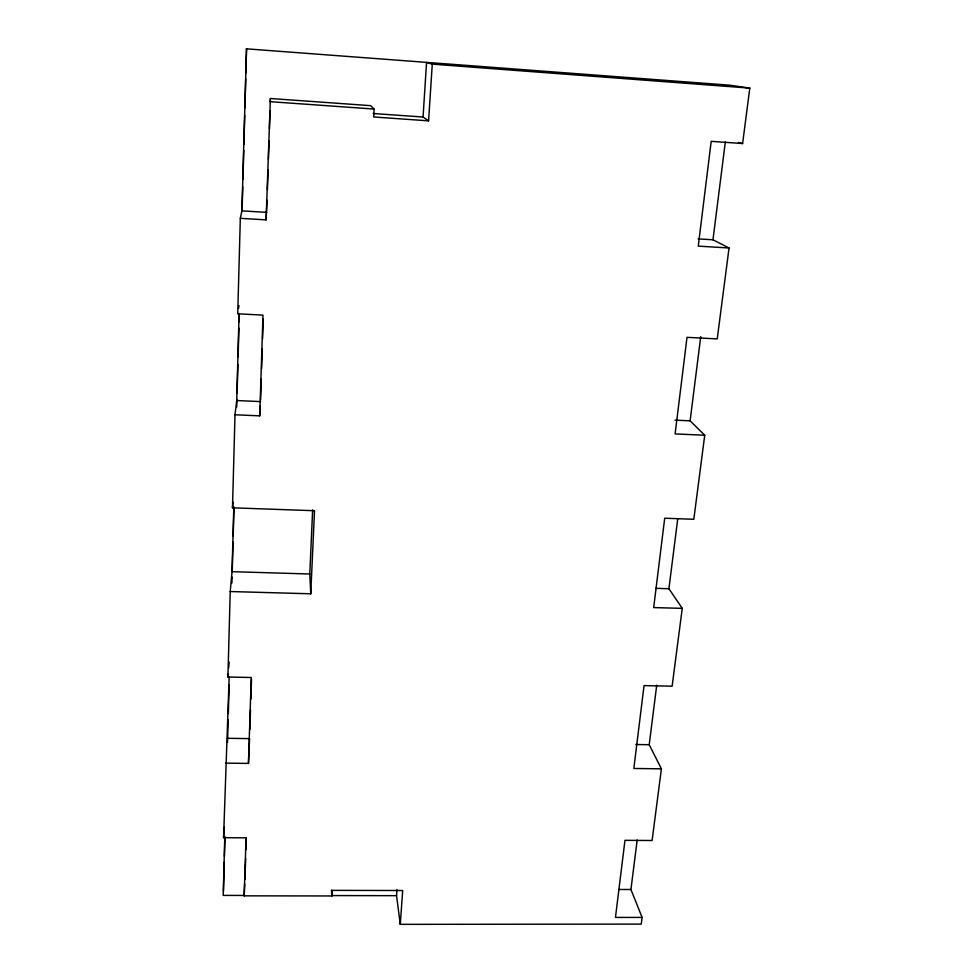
<?xml version="1.0" encoding="UTF-8"?>
<svg xmlns="http://www.w3.org/2000/svg" width="973" height="973" viewBox="0 0 973 973"><rect width="100%" height="100%" fill="white"/><g stroke="black" fill="none" stroke-linecap="round" stroke-linejoin="round"><path stroke-width="1.46" d="M637.181 840.015L630.93 889.504L642.107 917.417L641.243 924.107L400.28 924.35L402.688 890.514L332.109 890.368L331.805 895.963L244.162 895.841L246.047 837.838L223.571 837.692L229.166 677.038M225.59 763.124L248.456 763.428L251.241 677.512L227.913 677.026L230.224 591.535L232.036 571.674L233.8 507.091M230.224 591.535L310.752 593.798L314.51 510.728L232.486 507.821L235.004 414.778L236.719 400.535L239.09 313.476M245.865 72.939L246.534 48.65L241.9 210.861L240.319 218.317L237.728 313.793L262.99 315.118L259.718 415.848L235.004 414.778M224.763 838.008L223.194 895.403L244.296 895.44M223.474 891.219L224.264 862.382M224.435 856.301L224.97 836.573M227.548 742.448L228.168 719.667M228.339 713.598L229.129 684.749M231.915 583.034L232.073 576.965M232.243 570.896L233.034 542.046M233.204 535.977L233.994 507.128M236.731 406.933L236.938 399.344M237.108 393.274L237.899 364.425M238.105 356.836L238.896 327.986M239.054 321.917L239.261 314.328M242.095 211.092L242.751 186.804M242.958 179.214L243.749 150.365M243.919 144.296L244.709 115.446M244.916 107.857L245.707 79.008M240.319 218.317L266.079 219.874L270.397 98.504L370.604 105.656L374.082 109.061L373.656 116.979L428.582 120.847L432.267 64.145L426.551 62.442L423.06 117.028L428.582 120.847M245.695 858.575L244.88 879.434M245.987 849.66L246.364 837.777M249.891 729.519L250.523 709.779M250.876 699.161L251.521 679.422M260.594 400.098L261.275 379.129M261.615 368.658L262.248 349.185M262.588 338.701L263.221 319.241M266.079 219.874L267.089 200.231M267.429 189.601L268.074 169.861M268.426 159.244L269.01 141.024M269.412 128.874L269.995 110.654M270.299 101.545L270.397 98.504M244.162 895.841L244.685 883.91M248.456 763.428L249.587 738.629L227.487 738.288M310.752 593.798L309.779 573.997L312.649 509.888M259.718 415.848L260.302 405.875M400.28 924.35L396.558 895.671L396.972 889.675M223.571 837.692L224.325 827.245M227.913 677.026L228.156 674.046M228.655 668.062L229.154 662.09M232.486 507.821L233.082 502.068M642.107 917.417L615.459 917.43L624.97 840.331L652.092 840.514L661.409 768.828L649.21 744.722L656.726 685.174M661.409 768.828L633.837 768.475L644.053 685.6L672.136 686.184L682.243 608.368L668.913 588.726L677.755 518.682M682.243 608.368L653.686 607.578L664.705 518.232L693.81 519.278L704.732 435.223L690.112 420.835L700.742 336.658M704.732 435.223L675.104 433.934L687.011 337.327L717.235 338.908L729.045 247.993L712.966 239.784L725.323 141.997M729.045 247.993L698.261 246.133L711.19 141.328L742.606 143.542L749.806 88.117L729.957 85.21L246.327 48.82M238.555 308.38L238.969 305.668M618.767 889.48L630.93 889.504M331.732 895.574L396.558 895.671M635.856 744.515L649.21 744.722M232.036 571.674L309.779 573.997M655.814 588.337L668.913 588.726M236.719 400.535L260.545 401.594M675.031 420.166L690.112 420.835M241.9 210.861L266.699 212.382M698.115 238.872L712.966 239.784M269.91 101.654L374.082 109.061M373.218 113.5L423.06 117.028M432.267 64.145L749.806 88.117M738.373 142.411L742.606 143.542M331.477 890.04L331.805 895.963"/></g></svg>
